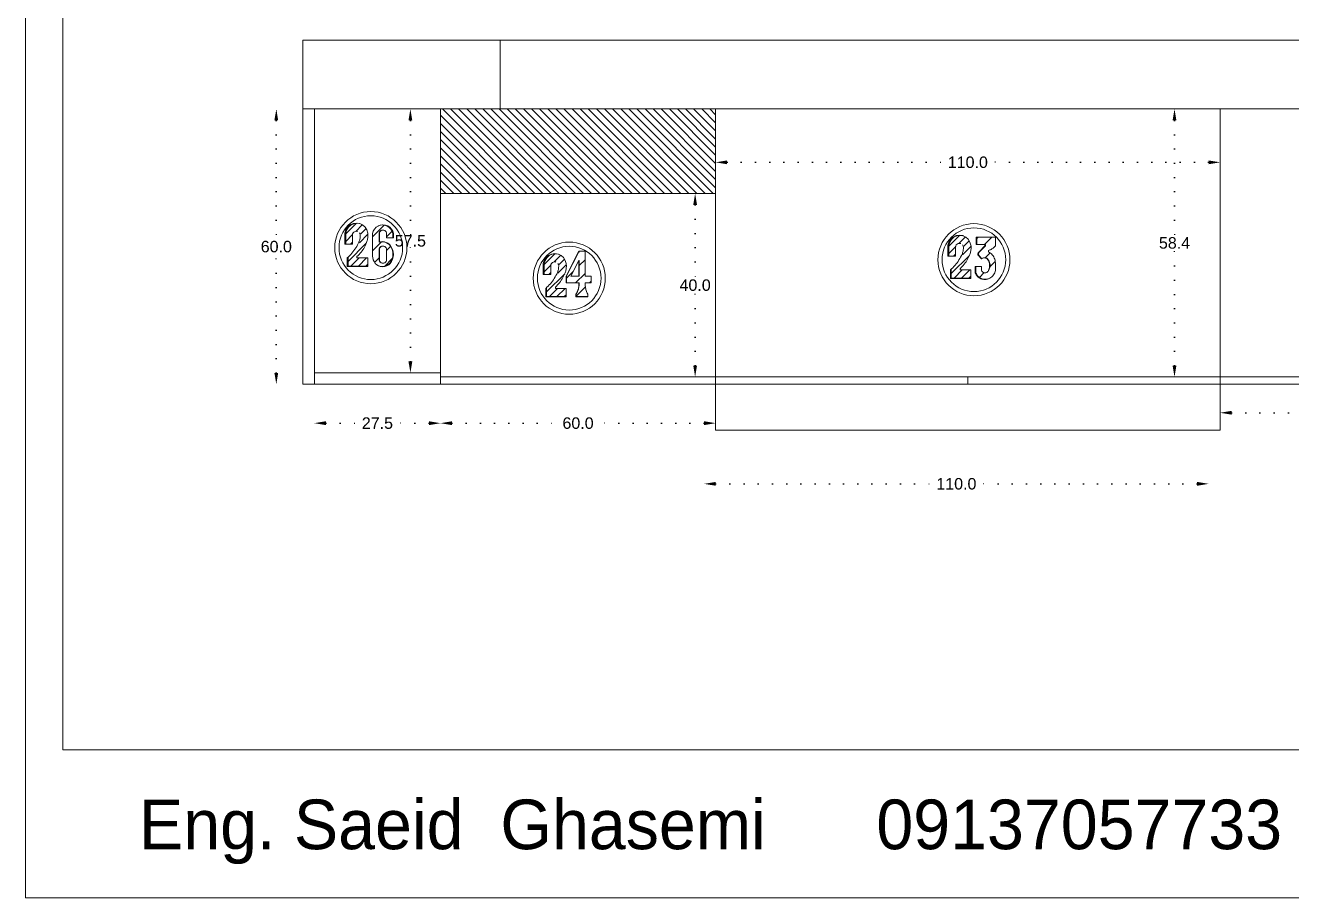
# Model space of a CAD drawing. Header units: inches. Extents: x -1979 to 7680, y -968 to 3127.
# Drawn here: x 5029.3 to 5305.4, y 553.8 to 743.9 of the extents above; entities that cross this region are included whole.
import ezdxf

# ---------------------------------------------------------------- set-up
doc = ezdxf.new("R2010")
doc.units = ezdxf.units.IN
doc.header["$MEASUREMENT"] = 0
doc.linetypes.add('ACAD_ISO07W100', pattern=[3, 0, -3])
doc.styles.get("Standard").update_dxf_attribs({"font": 'arial.ttf'})
doc.dimstyles.new('Copy of Standard', dxfattribs={"dimtxt": 2.5, "dimasz": 2.5, "dimexe": 0.18, "dimexo": 0.0625, "dimgap": 0.09, "dimtad": 0, "dimtih": 1, "dimtoh": 1, "dimdec": 1, "dimzin": 0, "dimdsep": 46, "dimtxsty": 'Standard', "dimcen": 0.09, "dimse1": 1, "dimse2": 1, "dimadec": 0, "dimazin": 0, "dimtfac": 1, "dimtdec": 1, "dimtix": 1, "dimtofl": 0, "dimtmove": 0, "dimatfit": 3, "dimfxl": 1, "dimtolj": 1, "dimtzin": 0, "dimarcsym": 0})

# ---------------------------------------------------------------- blocks, each defined once
blk = doc.blocks.new('*D240')
at = {"color": 0, "linetype": 'ACAD_ISO07W100', "lineweight": -2, "transparency": 16777216}
for p, q in [((5292.32, 659.47), (5316.48, 659.47)), ((5347.32, 659.47), (5323.16, 659.47))]:
    blk.add_line(p, q, dxfattribs=at)
at = {"color": 0, "transparency": 16777216}
for points in [[(5292.32, 659.89), (5292.32, 659.06), (5289.82, 659.47)], [(5347.32, 659.89), (5347.32, 659.06), (5349.82, 659.47)]]:
    blk.add_solid(points, dxfattribs=at)
at = {"layer": 'Defpoints', "color": 0, "transparency": 16777216}
for p in [(5349.82, 665.67), (5289.82, 659.47), (5289.82, 655.67)]:
    blk.add_point(p, dxfattribs=at)
at = {"color": 0, "lineweight": 20, "transparency": 16777216, "insert": (5319.82, 659.47), "char_height": 2.5, "attachment_point": 5}
blk.add_mtext('\\A1;60.0', dxfattribs=at)
blk = doc.blocks.new('*D232')
at = {"color": 0, "linetype": 'ACAD_ISO07W100', "lineweight": -2, "transparency": 16777216}
for p, q in [((5179.82, 643.98), (5228.13, 643.98)), ((5284.82, 643.98), (5236.5, 643.98))]:
    blk.add_line(p, q, dxfattribs=at)
at = {"color": 0, "transparency": 16777216}
for points in [[(5179.82, 644.4), (5179.82, 643.57), (5177.32, 643.98)], [(5284.82, 644.4), (5284.82, 643.57), (5287.32, 643.98)]]:
    blk.add_solid(points, dxfattribs=at)
at = {"layer": 'Defpoints', "color": 0, "transparency": 16777216}
for p in [(5177.32, 670.67), (5287.32, 670.67), (5177.32, 643.98)]:
    blk.add_point(p, dxfattribs=at)
at = {"color": 0, "lineweight": 20, "transparency": 16777216, "insert": (5232.32, 643.98), "char_height": 2.5, "attachment_point": 5}
blk.add_mtext('\\A1;110.0', dxfattribs=at)
blk = doc.blocks.new('*D233')
at = {"color": 0, "linetype": 'ACAD_ISO07W100', "lineweight": -2, "transparency": 16777216}
for p, q in [((5122.32, 657.2), (5146.48, 657.2)), ((5177.32, 657.2), (5153.16, 657.2))]:
    blk.add_line(p, q, dxfattribs=at)
at = {"color": 0, "transparency": 16777216}
for points in [[(5122.32, 657.62), (5122.32, 656.78), (5119.82, 657.2)], [(5177.32, 657.62), (5177.32, 656.78), (5179.82, 657.2)]]:
    blk.add_solid(points, dxfattribs=at)
at = {"layer": 'Defpoints', "color": 0, "transparency": 16777216}
for p in [(5119.82, 670.67), (5179.82, 670.67), (5179.82, 657.2)]:
    blk.add_point(p, dxfattribs=at)
at = {"color": 0, "lineweight": 20, "transparency": 16777216, "insert": (5149.82, 657.2), "char_height": 2.5, "attachment_point": 5}
blk.add_mtext('\\A1;60.0', dxfattribs=at)
blk = doc.blocks.new('*D234')
at = {"color": 0, "linetype": 'ACAD_ISO07W100', "lineweight": -2, "transparency": 16777216}
for p, q in [((5094.82, 657.2), (5102.7, 657.2)), ((5117.32, 657.2), (5109.44, 657.2))]:
    blk.add_line(p, q, dxfattribs=at)
at = {"color": 0, "transparency": 16777216}
for points in [[(5094.82, 657.62), (5094.82, 656.78), (5092.32, 657.2)], [(5117.32, 657.62), (5117.32, 656.78), (5119.82, 657.2)]]:
    blk.add_solid(points, dxfattribs=at)
at = {"layer": 'Defpoints', "color": 0, "transparency": 16777216}
for p in [(5092.32, 668.17), (5119.82, 668.17), (5092.32, 657.2)]:
    blk.add_point(p, dxfattribs=at)
at = {"color": 0, "lineweight": 20, "transparency": 16777216, "insert": (5106.07, 657.2), "char_height": 2.5, "attachment_point": 5}
blk.add_mtext('\\A1;27.5', dxfattribs=at)
blk = doc.blocks.new('*D241')
at = {"color": 0, "linetype": 'ACAD_ISO07W100', "lineweight": -2, "transparency": 16777216}
for p, q in [((5113.26, 723.17), (5113.26, 698.28)), ((5113.26, 670.67), (5113.26, 695.56))]:
    blk.add_line(p, q, dxfattribs=at)
at = {"color": 0, "transparency": 16777216}
for points in [[(5112.84, 723.17), (5113.68, 723.17), (5113.26, 725.67)], [(5112.84, 670.67), (5113.68, 670.67), (5113.26, 668.17)]]:
    blk.add_solid(points, dxfattribs=at)
at = {"layer": 'Defpoints', "color": 0, "transparency": 16777216}
for p in [(5113.26, 725.67), (5119.82, 725.67), (5119.82, 668.17)]:
    blk.add_point(p, dxfattribs=at)
at = {"color": 0, "lineweight": 20, "transparency": 16777216, "insert": (5113.26, 696.92), "char_height": 2.5, "attachment_point": 5}
blk.add_mtext('\\A1;57.5', dxfattribs=at)
blk = doc.blocks.new('*D242')
at = {"color": 0, "linetype": 'ACAD_ISO07W100', "lineweight": -2, "transparency": 16777216}
for p, q in [((5084.02, 723.17), (5084.02, 697.03)), ((5084.02, 668.17), (5084.02, 694.3))]:
    blk.add_line(p, q, dxfattribs=at)
at = {"color": 0, "transparency": 16777216}
for points in [[(5083.6, 723.17), (5084.43, 723.17), (5084.02, 725.67)], [(5083.6, 668.17), (5084.43, 668.17), (5084.02, 665.67)]]:
    blk.add_solid(points, dxfattribs=at)
at = {"layer": 'Defpoints', "color": 0, "transparency": 16777216}
for p in [(5084.02, 725.67), (5092.32, 725.67), (5092.32, 665.67)]:
    blk.add_point(p, dxfattribs=at)
at = {"color": 0, "lineweight": 20, "transparency": 16777216, "insert": (5084.02, 695.67), "char_height": 2.5, "attachment_point": 5}
blk.add_mtext('\\A1;60.0', dxfattribs=at)
blk = doc.blocks.new('*D243')
at = {"color": 0, "linetype": 'ACAD_ISO07W100', "lineweight": -2, "transparency": 16777216}
for p, q in [((5175.35, 704.77), (5175.35, 688.63)), ((5175.35, 669.77), (5175.35, 685.9))]:
    blk.add_line(p, q, dxfattribs=at)
at = {"color": 0, "transparency": 16777216}
for points in [[(5174.94, 704.77), (5175.77, 704.77), (5175.35, 707.27)], [(5174.94, 669.77), (5175.77, 669.77), (5175.35, 667.27)]]:
    blk.add_solid(points, dxfattribs=at)
at = {"layer": 'Defpoints', "color": 0, "transparency": 16777216}
for p in [(5175.35, 707.27), (5179.82, 707.27), (5179.82, 667.27)]:
    blk.add_point(p, dxfattribs=at)
at = {"color": 0, "lineweight": 20, "transparency": 16777216, "insert": (5175.35, 687.27), "char_height": 2.5, "attachment_point": 5}
blk.add_mtext('\\A1;40.0', dxfattribs=at)
blk = doc.blocks.new('*D231')
at = {"color": 0, "linetype": 'ACAD_ISO07W100', "lineweight": -2, "transparency": 16777216}
for p, q in [((5182.32, 714.05), (5230.63, 714.05)), ((5287.32, 714.05), (5239.01, 714.05))]:
    blk.add_line(p, q, dxfattribs=at)
at = {"color": 0, "transparency": 16777216}
for points in [[(5182.32, 714.46), (5182.32, 713.63), (5179.82, 714.05)], [(5287.32, 714.46), (5287.32, 713.63), (5289.82, 714.05)]]:
    blk.add_solid(points, dxfattribs=at)
at = {"layer": 'Defpoints', "color": 0, "transparency": 16777216}
for p in [(5179.82, 725.67), (5289.82, 725.67), (5179.82, 714.05)]:
    blk.add_point(p, dxfattribs=at)
at = {"color": 0, "lineweight": 20, "transparency": 16777216, "insert": (5234.82, 714.05), "char_height": 2.5, "attachment_point": 5}
blk.add_mtext('\\A1;110.0', dxfattribs=at)
blk = doc.blocks.new('*D519')
at = {"color": 0, "linetype": 'ACAD_ISO07W100', "lineweight": -2, "transparency": 16777216}
for p, q in [((5279.89, 723.17), (5279.89, 697.83)), ((5279.89, 669.77), (5279.89, 695.1))]:
    blk.add_line(p, q, dxfattribs=at)
at = {"color": 0, "transparency": 16777216}
for points in [[(5279.47, 723.17), (5280.3, 723.17), (5279.89, 725.67)], [(5279.47, 669.77), (5280.3, 669.77), (5279.89, 667.27)]]:
    blk.add_solid(points, dxfattribs=at)
at = {"layer": 'Defpoints', "color": 0, "transparency": 16777216}
for p in [(5279.89, 725.67), (5289.82, 725.67), (5289.82, 667.27)]:
    blk.add_point(p, dxfattribs=at)
at = {"color": 0, "transparency": 16777216, "insert": (5279.89, 696.47), "char_height": 2.5, "attachment_point": 5}
blk.add_mtext('\\A1;58.4', dxfattribs=at)

msp = doc.modelspace()

# ---------------------------------------------------------------- hatches: boundary and pattern name
at = {"lineweight": 20}
h = msp.add_hatch(dxfattribs=at)
h.set_pattern_fill('ANSI31', color=256, scale=10, angle=90)
h.set_pattern_definition([(135, (5769.6303, -2340.271), (-0.8838835, -0.8838835), [])])
h.paths.add_polyline_path([(5179.82, 707.27), (5179.82, 725.67), (5177.82, 725.67), (5119.82, 725.67), (5119.82, 707.27)])
h = msp.add_hatch(dxfattribs=at)
h.set_pattern_fill('ANSI31', color=256, scale=9.218651)
h.set_pattern_definition([(45, (4463.7412, 1268.9658), (-0.8148213, 0.8148213), [])])
h.paths.add_polyline_path([(5103.97, 693.22), (5101.61, 693.22), (5101.61, 693.5), (5101.85, 693.73), (5102.08, 693.97), (5102.3, 694.22), (5102.51, 694.47), (5102.71, 694.74), (5102.9, 695.01), (5103.08, 695.3), (5103.24, 695.58), (5103.4, 695.88), (5103.54, 696.18), (5103.67, 696.49), (5103.71, 696.61), (5103.78, 696.8), (5103.84, 696.99), (5103.9, 697.19), (5103.94, 697.39), (5103.97, 697.6), (5103.99, 697.8), (5104, 698.01), (5104, 698.21), (5103.99, 698.42), (5103.97, 698.62), (5103.77, 699.32), (5103.38, 699.93), (5102.84, 700.4), (5102.25, 700.68), (5101.63, 700.77), (5100.92, 700.66), (5100.27, 700.36), (5099.73, 699.89), (5099.35, 699.29), (5099.15, 698.6), (5099.16, 697.88), (5099.16, 696.23), (5100.63, 696.23), (5100.63, 698.4), (5100.77, 698.66), (5100.96, 698.85), (5101.2, 698.97), (5101.46, 699.01), (5101.63, 698.98), (5101.73, 698.97), (5101.73, 698.97), (5101.89, 698.94), (5102.12, 698.82), (5102.31, 698.64), (5102.44, 698.4), (5102.49, 698.14), (5102.49, 697.98), (5102.48, 697.81), (5102.46, 697.64), (5102.44, 697.48), (5102.41, 697.31), (5102.37, 697.15), (5102.32, 696.99), (5102.26, 696.83), (5102.2, 696.68), (5102.13, 696.53), (5102.05, 696.35), (5101.89, 696.03), (5101.72, 695.72), (5101.53, 695.41), (5101.34, 695.11), (5101.13, 694.82), (5100.91, 694.54), (5100.69, 694.26), (5100.45, 694), (5100.2, 693.74), (5099.94, 693.49), (5099.67, 693.25), (5099.67, 691.43), (5103.97, 691.43)])
h = msp.add_hatch(dxfattribs=at)
h.set_pattern_fill('ANSI31', color=256, scale=17)
h.set_pattern_definition([(45, (4112.2682, 1583.3156), (-1.502602, 1.502602), [])])
h.paths.add_polyline_path([(5108.74, 695.96), (5108.6, 696.12), (5108.44, 696.26), (5108.27, 696.39), (5108.08, 696.5), (5107.89, 696.59), (5107.69, 696.66), (5107.48, 696.71), (5107.27, 696.74), (5107.06, 696.75), (5106.91, 696.74), (5106.72, 696.71), (5106.51, 696.66), (5106.42, 696.65), (5106.42, 698.5), (5106.45, 698.7), (5106.53, 698.88), (5106.65, 699.04), (5106.8, 699.16), (5106.99, 699.23), (5107.08, 699.27), (5107.28, 699.29), (5107.48, 699.27), (5107.66, 699.19), (5107.82, 699.07), (5107.94, 698.91), (5108.02, 698.72), (5108.04, 698.53), (5108.04, 697.57), (5109.44, 697.57), (5109.44, 698.5), (5109.29, 699.01), (5109.02, 699.47), (5108.65, 699.85), (5108.21, 700.14), (5107.7, 700.32), (5107.18, 700.39), (5107.18, 700.39), (5106.65, 700.32), (5106.2, 700.16), (5105.78, 699.89), (5105.41, 699.5), (5105.14, 699.04), (5104.98, 698.53), (5104.98, 694.07), (5104.98, 693.88), (5105, 693.69), (5105.02, 693.5), (5105.05, 693.32), (5105.08, 693.13), (5105.13, 692.94), (5105.16, 692.83), (5105.34, 692.4), (5105.61, 692.02), (5105.95, 691.71), (5106.29, 691.51), (5106.7, 691.37), (5107.15, 691.33), (5107.61, 691.37), (5108.04, 691.52), (5108.44, 691.75), (5108.56, 691.87), (5108.74, 692.05), (5109.04, 692.49), (5109.26, 692.97), (5109.4, 693.48), (5109.44, 694.01), (5109.4, 694.53), (5109.26, 695.05), (5109.04, 695.53)])
h.paths.add_polyline_path([(5106.45, 695.21), (5106.53, 695.39), (5106.65, 695.55), (5106.8, 695.67), (5106.99, 695.75), (5107.18, 695.77), (5107.28, 695.77), (5107.48, 695.75), (5107.66, 695.67), (5107.82, 695.55), (5107.94, 695.39), (5108.02, 695.2), (5108.04, 695.01), (5108.04, 692.83), (5108.02, 692.63), (5107.94, 692.45), (5107.82, 692.29), (5107.66, 692.17), (5107.48, 692.09), (5107.28, 692.06), (5107.08, 692.09), (5106.99, 692.13), (5106.9, 692.17), (5106.8, 692.2), (5106.65, 692.32), (5106.53, 692.48), (5106.45, 692.66), (5106.42, 692.86), (5106.42, 695.02)], flags=16)
h = msp.add_hatch(dxfattribs=at)
h.set_pattern_fill('ANSI31', color=256, scale=9.218651)
h.set_pattern_definition([(45, (4595.2654, 1266.3318), (-0.8148213, 0.8148213), [])])
h.paths.add_polyline_path([(5235.49, 690.59), (5233.13, 690.59), (5233.13, 690.87), (5233.37, 691.1), (5233.6, 691.33), (5233.83, 691.58), (5234.04, 691.84), (5234.24, 692.11), (5234.42, 692.38), (5234.6, 692.66), (5234.77, 692.95), (5234.92, 693.25), (5235.06, 693.55), (5235.19, 693.85), (5235.23, 693.97), (5235.31, 694.16), (5235.37, 694.36), (5235.42, 694.56), (5235.46, 694.76), (5235.49, 694.96), (5235.51, 695.17), (5235.52, 695.37), (5235.52, 695.58), (5235.51, 695.78), (5235.49, 695.99), (5235.29, 696.68), (5234.9, 697.29), (5234.36, 697.77), (5233.77, 698.04), (5233.15, 698.13), (5232.44, 698.03), (5231.79, 697.73), (5231.25, 697.26), (5230.87, 696.65), (5230.67, 695.96), (5230.68, 695.25), (5230.68, 693.6), (5232.16, 693.6), (5232.16, 695.77), (5232.29, 696.03), (5232.49, 696.21), (5232.72, 696.33), (5232.99, 696.37), (5233.15, 696.35), (5233.25, 696.33), (5233.26, 696.33), (5233.41, 696.31), (5233.65, 696.19), (5233.84, 696), (5233.96, 695.77), (5234.01, 695.51), (5234.01, 695.34), (5234, 695.18), (5233.99, 695.01), (5233.96, 694.84), (5233.93, 694.68), (5233.89, 694.52), (5233.84, 694.36), (5233.79, 694.2), (5233.72, 694.04), (5233.65, 693.89), (5233.58, 693.72), (5233.41, 693.4), (5233.24, 693.09), (5233.06, 692.78), (5232.86, 692.48), (5232.65, 692.19), (5232.44, 691.9), (5232.21, 691.63), (5231.97, 691.36), (5231.72, 691.1), (5231.47, 690.86), (5231.2, 690.62), (5231.2, 688.79), (5235.49, 688.79)])
h = msp.add_hatch(dxfattribs=at)
h.set_pattern_fill('ANSI31', color=256, scale=17)
h.set_pattern_definition([(45, (4205.5335, 1580.5148), (-1.502602, 1.502602), [])])
h.paths.add_polyline_path([(5240.86, 697.72), (5236.76, 697.72), (5236.76, 696.14), (5238.55, 696.14), (5238.64, 696.11), (5238.64, 695.84), (5237.38, 694.56), (5237.3, 694.47), (5237.26, 694.42), (5237.23, 694.37), (5237.21, 694.31), (5237.18, 694.26), (5237.16, 694.2), (5237.15, 694.14), (5237.14, 694.08), (5237.13, 693.96), (5237.13, 693.9), (5237.87, 693.03), (5237.9, 693.06), (5237.99, 693.13), (5238.09, 693.18), (5238.2, 693.22), (5238.31, 693.24), (5238.42, 693.25), (5238.52, 693.25), (5238.64, 693.24), (5238.75, 693.22), (5238.85, 693.18), (5238.96, 693.13), (5239.05, 693.06), (5239.13, 692.98), (5239.27, 692.81), (5239.39, 692.63), (5239.49, 692.43), (5239.57, 692.23), (5239.62, 692.02), (5239.66, 691.8), (5239.67, 691.58), (5239.66, 691.36), (5239.63, 691.14), (5239.57, 690.93), (5239.49, 690.73), (5239.4, 690.53), (5239.33, 690.39), (5239.23, 690.26), (5239.11, 690.15), (5238.97, 690.07), (5238.87, 690.04), (5238.72, 689.99), (5238.55, 689.98), (5238.39, 689.99), (5238.24, 690.04), (5238.1, 690.12), (5237.97, 690.23), (5237.87, 690.36), (5237.8, 690.5), (5237.8, 691.32), (5236.56, 691.32), (5236.56, 689.99), (5236.65, 689.79), (5236.76, 689.59), (5236.89, 689.4), (5237.03, 689.23), (5237.2, 689.08), (5237.38, 688.94), (5237.57, 688.83), (5237.77, 688.73), (5237.98, 688.65), (5238.2, 688.6), (5238.43, 688.57), (5238.65, 688.56), (5238.92, 688.58), (5239.19, 688.64), (5239.45, 688.72), (5239.64, 688.81), (5239.85, 688.93), (5240.06, 689.1), (5240.26, 689.29), (5240.43, 689.5), (5240.58, 689.73), (5240.71, 689.98), (5240.8, 690.24), (5240.86, 690.5), (5240.86, 691.89), (5240.85, 692.16), (5240.81, 692.43), (5240.76, 692.69), (5240.68, 692.95), (5240.58, 693.19), (5240.46, 693.43), (5240.32, 693.66), (5240.15, 693.87), (5239.98, 694.07), (5239.78, 694.26), (5239.57, 694.42), (5239.35, 694.57), (5239.35, 694.84), (5239.5, 694.89), (5239.64, 694.95), (5239.78, 695.01), (5239.92, 695.08), (5240.05, 695.16), (5240.18, 695.24), (5240.31, 695.33), (5240.43, 695.43), (5240.54, 695.53), (5240.65, 695.63), (5240.76, 695.75), (5240.86, 695.86)])
h = msp.add_hatch(dxfattribs=at)
h.set_pattern_fill('ANSI31', color=256, scale=9.218651)
h.set_pattern_definition([(45, (4507.0118, 1262.3163), (-0.8148213, 0.8148213), [])])
h.paths.add_polyline_path([(5147.24, 686.57), (5144.88, 686.57), (5144.88, 686.85), (5145.12, 687.08), (5145.35, 687.32), (5145.57, 687.57), (5145.78, 687.82), (5145.98, 688.09), (5146.17, 688.36), (5146.35, 688.65), (5146.51, 688.93), (5146.67, 689.23), (5146.81, 689.53), (5146.94, 689.84), (5146.98, 689.96), (5147.05, 690.15), (5147.12, 690.34), (5147.17, 690.54), (5147.21, 690.74), (5147.24, 690.95), (5147.26, 691.15), (5147.27, 691.36), (5147.27, 691.56), (5147.26, 691.77), (5147.24, 691.97), (5147.04, 692.67), (5146.65, 693.28), (5146.11, 693.75), (5145.52, 694.03), (5144.9, 694.12), (5144.19, 694.01), (5143.54, 693.71), (5143, 693.24), (5142.62, 692.64), (5142.42, 691.95), (5142.43, 691.23), (5142.43, 689.59), (5143.9, 689.59), (5143.9, 691.75), (5144.04, 692.01), (5144.23, 692.2), (5144.47, 692.32), (5144.73, 692.36), (5144.9, 692.33), (5145, 692.32), (5145, 692.32), (5145.16, 692.29), (5145.4, 692.17), (5145.58, 691.99), (5145.71, 691.76), (5145.76, 691.5), (5145.76, 691.33), (5145.75, 691.16), (5145.73, 690.99), (5145.71, 690.83), (5145.68, 690.66), (5145.64, 690.5), (5145.59, 690.34), (5145.53, 690.18), (5145.47, 690.03), (5145.4, 689.88), (5145.32, 689.7), (5145.16, 689.38), (5144.99, 689.07), (5144.8, 688.76), (5144.61, 688.47), (5144.4, 688.17), (5144.18, 687.89), (5143.96, 687.61), (5143.72, 687.35), (5143.47, 687.09), (5143.21, 686.84), (5142.95, 686.6), (5142.95, 684.78), (5147.24, 684.78)])
h = msp.add_hatch(dxfattribs=at)
h.set_pattern_fill('ANSI31', color=256, scale=17)
h.set_pattern_definition([(45, (4129.9507, 1576.7384), (-1.502602, 1.502602), [])])
h.paths.add_polyline_path([(5151.34, 694.65), (5150.06, 694.65), (5147.3, 689.28), (5147.3, 687.77), (5150.06, 687.77), (5150.06, 687.55), (5150.05, 687.36), (5150.04, 687.16), (5150.02, 686.97), (5149.98, 686.78), (5149.94, 686.59), (5149.89, 686.41), (5149.83, 686.22), (5149.76, 686.04), (5149.69, 685.87), (5149.6, 685.69), (5149.51, 685.53), (5149.4, 685.36), (5149.4, 684.78), (5151.93, 684.78), (5151.93, 685.32), (5151.84, 685.51), (5151.75, 685.7), (5151.67, 685.9), (5151.61, 686.1), (5151.54, 686.3), (5151.49, 686.5), (5151.45, 686.71), (5151.41, 686.91), (5151.38, 687.12), (5151.36, 687.33), (5151.35, 687.54), (5151.34, 687.77), (5152.66, 687.77), (5152.66, 689.27), (5151.34, 689.27)])
h.paths.add_polyline_path([(5150.02, 692.65), (5150.06, 692.62), (5150.06, 689.28), (5150.02, 689.27), (5148.26, 689.27)], flags=16)

# ---------------------------------------------------------------- linework, layer by layer
for p, q in [((5089.82, 740.67), (5553.29, 740.67)), ((5089.82, 740.67), (5089.82, 665.67)), ((5132.82, 725.67), (5132.82, 740.67)), ((5089.82, 725.67), (5533.82, 725.67)), ((5089.82, 725.67), (5132.82, 725.67)), ((5092.32, 725.67), (5092.32, 665.67)), ((5119.82, 665.67), (5119.82, 725.67)), ((5119.82, 665.67), (5119.82, 725.67)), ((5119.82, 665.67), (5119.82, 725.67)), ((5119.82, 665.67), (5119.82, 725.67)), ((5177.82, 725.67), (5267.82, 725.67)), ((5179.82, 725.67), (5179.82, 655.67)), ((5289.82, 655.67), (5289.82, 725.67)), ((5119.82, 667.27), (5119.82, 707.27)), ((5119.82, 707.27), (5179.82, 707.27)), ((5107.08, 699.27), (5107.28, 699.29)), ((5236.64, 697.77), (5236.64, 696.14)), ((5236.64, 696.14), (5236.76, 696.14)), ((5236.76, 697.72), (5236.76, 696.14)), ((5236.76, 696.14), (5238.55, 696.14)), ((5238.55, 696.14), (5238.64, 696.11)), ((5238.64, 696.11), (5238.64, 695.84)), ((5150.06, 694.65), (5151.34, 694.65)), ((5150.02, 689.27), (5150.02, 692.65)), ((5238.87, 690.04), (5238.72, 689.99)), ((5089.82, 665.67), (5092.32, 665.67)), ((5092.32, 668.17), (5119.82, 668.17)), ((5092.32, 665.67), (5119.82, 665.67)), ((5119.82, 667.27), (5179.82, 667.27)), ((5119.82, 665.67), (5179.82, 665.67)), ((5179.82, 667.27), (5289.82, 667.27)), ((5179.82, 665.67), (5289.82, 665.67)), ((5234.82, 667.27), (5234.82, 665.67)), ((5349.82, 667.27), (5289.82, 667.27)), ((5289.82, 665.67), (5349.82, 665.67)), ((5179.82, 655.67), (5289.82, 655.67))]:
    msp.add_line(p, q, dxfattribs=at)
for points in [[(5029.29, 553.8), (6076.35, 553.8), (6076.35, 1294.15), (5029.29, 1294.15)], [(5037.45, 586.05), (6064.59, 586.05), (6064.59, 1253.81), (5037.45, 1253.81)], [(5106.51, 698.53), (5106.54, 698.72), (5106.61, 698.91), (5106.74, 699.07), (5106.9, 699.19), (5107.08, 699.27), (5106.99, 699.23), (5106.8, 699.16), (5106.65, 699.04), (5106.53, 698.88), (5106.45, 698.7), (5106.42, 698.5)], [(5236.76, 697.72), (5240.86, 697.72), (5240.86, 697.77), (5236.64, 697.77)], [(5107.82, 692.29), (5107.66, 692.17), (5107.48, 692.09), (5107.28, 692.06), (5107.08, 692.09), (5106.99, 692.13), (5106.9, 692.17), (5106.8, 692.2), (5106.65, 692.32), (5106.53, 692.48), (5106.45, 692.66), (5106.42, 692.86), (5106.42, 695.02), (5106.45, 695.21), (5106.53, 695.39), (5106.65, 695.55), (5106.8, 695.67), (5106.99, 695.75), (5107.18, 695.77), (5107.28, 695.77), (5107.48, 695.75), (5107.66, 695.67), (5107.82, 695.55), (5107.94, 695.39), (5108.02, 695.2), (5108.04, 695.01), (5108.04, 692.83), (5108.02, 692.63), (5107.94, 692.45)], [(5238.64, 693.24), (5238.52, 693.25), (5238.42, 693.25), (5238.54, 693.24), (5238.65, 693.22), (5238.76, 693.18), (5238.86, 693.13), (5238.95, 693.06), (5239.04, 692.98), (5239.18, 692.81), (5239.3, 692.62), (5239.4, 692.42), (5239.48, 692.22), (5239.54, 692), (5239.57, 691.78), (5239.58, 691.56), (5239.57, 691.34), (5239.54, 691.12), (5239.48, 690.91), (5239.41, 690.7), (5239.31, 690.5), (5239.24, 690.36), (5239.14, 690.23), (5239.01, 690.12), (5238.87, 690.04), (5238.97, 690.07), (5239.11, 690.15), (5239.23, 690.26), (5239.33, 690.39), (5239.4, 690.53), (5239.49, 690.73), (5239.57, 690.93), (5239.63, 691.14), (5239.66, 691.36), (5239.67, 691.58), (5239.66, 691.8), (5239.62, 692.02), (5239.57, 692.23), (5239.49, 692.43), (5239.39, 692.63), (5239.27, 692.81), (5239.13, 692.98), (5239.05, 693.06), (5238.96, 693.13), (5238.85, 693.18), (5238.75, 693.22)], [(5148.26, 689.27), (5150.02, 692.65), (5150.06, 692.62), (5150.06, 689.28), (5150.02, 689.27)]]:
    msp.add_lwpolyline(points, close=True, dxfattribs=at)
for points in [[(5098.97, 696.23), (5098.97, 697.9), (5098.96, 698.62), (5099.16, 699.32), (5099.55, 699.93), (5100.09, 700.4), (5100.75, 700.71), (5101.46, 700.81), (5102.18, 700.71), (5102.25, 700.68), (5102.84, 700.4), (5103.38, 699.93), (5103.77, 699.32), (5103.97, 698.62), (5103.99, 698.42), (5104, 698.21), (5104, 698.01), (5103.99, 697.8), (5103.97, 697.6), (5103.94, 697.39), (5103.9, 697.19), (5103.84, 696.99), (5103.78, 696.8), (5103.71, 696.61), (5103.67, 696.49), (5103.54, 696.18), (5103.4, 695.88), (5103.24, 695.58), (5103.08, 695.3), (5102.9, 695.01), (5102.71, 694.74), (5102.51, 694.47), (5102.3, 694.22), (5102.08, 693.97), (5101.85, 693.73), (5101.61, 693.5), (5101.61, 693.22), (5103.97, 693.22), (5103.97, 691.43), (5103.97, 691.38), (5099.49, 691.38)], [(5098.97, 696.23), (5099.16, 696.23), (5100.63, 696.23), (5100.63, 698.35), (5100.65, 698.43), (5100.77, 698.66), (5100.96, 698.85), (5101.2, 698.97), (5101.47, 699.01), (5101.63, 698.98), (5101.73, 698.97), (5101.73, 698.97)], [(5099.16, 696.23), (5099.16, 697.88), (5099.15, 698.6), (5099.35, 699.29), (5099.73, 699.89), (5100.27, 700.36), (5100.92, 700.66), (5101.63, 700.77), (5102.25, 700.68)], [(5105.08, 693.13), (5105.05, 693.32), (5105.02, 693.5), (5105, 693.69), (5104.98, 693.88), (5104.98, 694.07), (5104.98, 698.53), (5105.14, 699.04), (5105.41, 699.5), (5105.78, 699.89), (5106.2, 700.16), (5106.23, 700.19), (5106.74, 700.37), (5107.27, 700.43), (5107.28, 700.43), (5107.81, 700.37), (5108.31, 700.19), (5108.76, 699.89)], [(5106.2, 700.16), (5106.65, 700.32), (5107.18, 700.39), (5107.18, 700.39), (5107.7, 700.32), (5108.21, 700.14), (5108.65, 699.85), (5109.02, 699.47), (5109.29, 699.01), (5109.44, 698.5), (5109.44, 697.57)], [(5107.28, 699.29), (5107.48, 699.27), (5107.66, 699.19), (5107.82, 699.07), (5107.94, 698.91), (5108.02, 698.72), (5108.04, 698.53), (5108.04, 697.57), (5109.44, 697.57), (5109.56, 697.57), (5109.56, 698.53), (5109.4, 699.04), (5109.13, 699.5), (5108.76, 699.89)], [(5102.16, 698.66), (5102.28, 698.43), (5102.33, 698.16), (5102.33, 697.99), (5102.32, 697.83), (5102.31, 697.66), (5102.28, 697.49), (5102.25, 697.32), (5102.21, 697.16), (5102.16, 697), (5102.1, 696.84), (5102.04, 696.68), (5101.97, 696.53), (5101.89, 696.35), (5101.73, 696.03), (5101.55, 695.72), (5101.37, 695.41), (5101.17, 695.1), (5100.96, 694.81), (5100.74, 694.52), (5100.51, 694.24), (5100.27, 693.97), (5100.02, 693.71), (5099.76, 693.46), (5099.49, 693.22), (5099.49, 691.38), (5099.67, 691.43), (5103.97, 691.43)], [(5106.29, 691.51), (5106.7, 691.37), (5107.15, 691.33), (5107.61, 691.37), (5108.04, 691.52), (5108.44, 691.75), (5108.56, 691.87), (5108.74, 692.05), (5109.04, 692.49), (5109.26, 692.97), (5109.4, 693.48), (5109.44, 694.01), (5109.4, 694.53), (5109.26, 695.05), (5109.04, 695.53), (5108.74, 695.96), (5108.6, 696.12), (5108.44, 696.26), (5108.27, 696.39), (5108.08, 696.5), (5107.89, 696.59), (5107.69, 696.66), (5107.48, 696.71), (5107.27, 696.74), (5107.06, 696.75), (5106.91, 696.74)], [(5106.51, 696.66), (5106.42, 696.65), (5106.42, 698.5)], [(5108.67, 691.83), (5108.85, 692.01), (5109.16, 692.45), (5109.38, 692.94), (5109.52, 693.46), (5109.56, 693.99), (5109.52, 694.52), (5109.38, 695.04), (5109.16, 695.52), (5108.85, 695.96), (5108.71, 696.12), (5108.55, 696.27), (5108.37, 696.4), (5108.19, 696.51), (5107.99, 696.6), (5107.79, 696.67), (5107.58, 696.72), (5107.37, 696.75), (5107.15, 696.76), (5106.93, 696.75), (5106.91, 696.74), (5106.72, 696.71), (5106.51, 696.66), (5106.51, 698.53)], [(5230.49, 693.6), (5230.49, 695.26), (5230.48, 695.99), (5230.68, 696.68), (5231.07, 697.29), (5231.61, 697.77), (5232.27, 698.07), (5232.99, 698.18), (5233.7, 698.07), (5233.77, 698.04), (5234.36, 697.77), (5234.9, 697.29), (5235.29, 696.68), (5235.49, 695.99), (5235.51, 695.78), (5235.52, 695.58), (5235.52, 695.37), (5235.51, 695.17), (5235.49, 694.96), (5235.46, 694.76), (5235.42, 694.56), (5235.37, 694.36), (5235.31, 694.16), (5235.23, 693.97), (5235.19, 693.85), (5235.06, 693.55), (5234.92, 693.25), (5234.77, 692.95), (5234.6, 692.66), (5234.42, 692.38), (5234.24, 692.11), (5234.04, 691.84), (5233.83, 691.58), (5233.6, 691.33), (5233.37, 691.1), (5233.13, 690.87), (5233.13, 690.59), (5235.49, 690.59), (5235.49, 688.79), (5235.49, 688.75), (5231.02, 688.75)], [(5230.49, 693.6), (5230.68, 693.6), (5232.16, 693.6), (5232.16, 695.72), (5232.17, 695.79), (5232.3, 696.03), (5232.49, 696.22), (5232.73, 696.34), (5232.99, 696.38), (5233.15, 696.35), (5233.25, 696.34), (5233.26, 696.33)], [(5230.68, 693.6), (5230.68, 695.25), (5230.67, 695.96), (5230.87, 696.65), (5231.25, 697.26), (5231.79, 697.73), (5232.44, 698.03), (5233.15, 698.13), (5233.77, 698.04)], [(5233.68, 696.03), (5233.81, 695.79), (5233.85, 695.53), (5233.85, 695.36), (5233.85, 695.19), (5233.83, 695.02), (5233.81, 694.86), (5233.77, 694.69), (5233.73, 694.53), (5233.68, 694.36), (5233.63, 694.21), (5233.57, 694.05), (5233.49, 693.9), (5233.42, 693.72), (5233.25, 693.4), (5233.08, 693.08), (5232.89, 692.77), (5232.69, 692.47), (5232.49, 692.17), (5232.27, 691.89), (5232.04, 691.61), (5231.8, 691.34), (5231.54, 691.08), (5231.28, 690.83), (5231.02, 690.59), (5231.02, 688.75), (5231.2, 688.79), (5235.49, 688.79)], [(5238.55, 696.14), (5238.55, 695.86), (5238.64, 695.84), (5237.38, 694.56), (5237.3, 694.47), (5237.26, 694.42), (5237.23, 694.37), (5237.21, 694.31), (5237.18, 694.26), (5237.16, 694.2), (5237.15, 694.14), (5237.14, 694.08), (5237.13, 693.96), (5237.13, 693.9), (5237.87, 693.03)], [(5240.06, 689.1), (5240.26, 689.29), (5240.43, 689.5), (5240.58, 689.73), (5240.71, 689.98), (5240.8, 690.24), (5240.86, 690.5), (5240.86, 691.89), (5240.85, 692.16), (5240.81, 692.43), (5240.76, 692.69), (5240.68, 692.95), (5240.58, 693.19), (5240.46, 693.43), (5240.32, 693.66), (5240.15, 693.87), (5239.98, 694.07), (5239.78, 694.26), (5239.57, 694.42), (5239.35, 694.57), (5239.35, 694.84), (5239.5, 694.89), (5239.64, 694.95), (5239.78, 695.01), (5239.92, 695.08), (5240.05, 695.16), (5240.18, 695.24), (5240.31, 695.33), (5240.43, 695.43), (5240.54, 695.53), (5240.65, 695.63), (5240.76, 695.75), (5240.86, 695.86), (5240.86, 697.72)], [(5099.49, 693.22), (5099.67, 693.25), (5099.67, 691.43)], [(5106.9, 692.17), (5106.74, 692.29), (5106.61, 692.45), (5106.54, 692.63), (5106.51, 692.83), (5106.51, 695.01), (5106.54, 695.2), (5106.61, 695.39), (5106.74, 695.55), (5106.9, 695.67), (5107.08, 695.75), (5107.28, 695.77)], [(5142.24, 689.59), (5142.24, 691.25), (5142.23, 691.97), (5142.43, 692.67), (5142.82, 693.28), (5143.36, 693.75), (5144.02, 694.06), (5144.73, 694.16), (5145.45, 694.06), (5145.52, 694.03), (5146.11, 693.75), (5146.65, 693.28), (5147.04, 692.67), (5147.24, 691.97), (5147.26, 691.77), (5147.27, 691.56), (5147.27, 691.36), (5147.26, 691.15), (5147.24, 690.95), (5147.21, 690.74), (5147.17, 690.54), (5147.12, 690.34), (5147.05, 690.15), (5146.98, 689.96), (5146.94, 689.84), (5146.81, 689.53), (5146.67, 689.23), (5146.51, 688.93), (5146.35, 688.65), (5146.17, 688.36), (5145.98, 688.09), (5145.78, 687.82), (5145.57, 687.57), (5145.35, 687.32), (5145.12, 687.08), (5144.88, 686.85), (5144.88, 686.57), (5147.24, 686.57), (5147.24, 684.78), (5147.24, 684.73), (5142.76, 684.73)], [(5142.43, 689.59), (5142.43, 691.23), (5142.42, 691.95), (5142.62, 692.64), (5143, 693.24), (5143.54, 693.71), (5144.19, 694.01), (5144.9, 694.12), (5145.52, 694.03)], [(5147.24, 687.75), (5147.24, 689.27), (5150.02, 694.7)], [(5151.34, 687.75), (5152.66, 687.75), (5152.66, 687.77), (5152.66, 689.27), (5151.34, 689.27), (5151.34, 694.65), (5151.34, 694.7), (5150.02, 694.7), (5150.06, 694.65), (5147.3, 689.28), (5147.3, 687.77)], [(5238.55, 695.86), (5237.27, 694.57), (5237.19, 694.48), (5237.15, 694.43), (5237.12, 694.38), (5237.1, 694.32), (5237.07, 694.27), (5237.05, 694.21), (5237.04, 694.15), (5237.02, 694.09), (5237.01, 693.97), (5237.01, 693.91), (5237.81, 692.98), (5237.87, 693.03), (5237.9, 693.06), (5237.99, 693.13), (5238.09, 693.18), (5238.2, 693.22), (5238.31, 693.24), (5238.42, 693.25)], [(5108.67, 691.83), (5108.54, 691.71), (5108.15, 691.48), (5107.71, 691.33), (5107.25, 691.28), (5106.79, 691.33), (5106.35, 691.48), (5106.29, 691.51), (5105.95, 691.71), (5105.61, 692.02), (5105.34, 692.4), (5105.16, 692.83), (5105.13, 692.94), (5105.08, 693.13)], [(5142.24, 689.59), (5142.43, 689.59), (5143.9, 689.59), (5143.9, 691.7), (5143.92, 691.78), (5144.04, 692.01), (5144.23, 692.2), (5144.47, 692.32), (5144.74, 692.36), (5144.9, 692.33), (5145, 692.32), (5145, 692.32)], [(5145.43, 692.01), (5145.55, 691.78), (5145.6, 691.51), (5145.6, 691.35), (5145.59, 691.18), (5145.58, 691.01), (5145.55, 690.84), (5145.52, 690.68), (5145.48, 690.51), (5145.43, 690.35), (5145.38, 690.19), (5145.31, 690.03), (5145.24, 689.88), (5145.16, 689.71), (5145, 689.38), (5144.82, 689.07), (5144.64, 688.76), (5144.44, 688.45), (5144.23, 688.16), (5144.01, 687.87), (5143.78, 687.59), (5143.54, 687.32), (5143.29, 687.06), (5143.03, 686.81), (5142.76, 686.57), (5142.76, 684.73), (5142.95, 684.78), (5147.24, 684.78)], [(5231.02, 690.59), (5231.2, 690.62), (5231.2, 688.79)], [(5238.72, 689.99), (5238.55, 689.98), (5238.39, 689.99), (5238.24, 690.04), (5238.1, 690.12), (5237.97, 690.23), (5237.87, 690.36), (5237.8, 690.5), (5237.8, 691.32), (5236.56, 691.32), (5236.44, 691.32), (5236.44, 689.96), (5236.53, 689.75), (5236.64, 689.55), (5236.77, 689.37), (5236.92, 689.19), (5237.09, 689.04), (5237.27, 688.9), (5237.46, 688.78), (5237.67, 688.68), (5237.88, 688.61), (5238.1, 688.55), (5238.33, 688.52), (5238.55, 688.51), (5238.83, 688.54), (5239.1, 688.59), (5239.36, 688.68), (5239.61, 688.79), (5239.64, 688.81), (5239.85, 688.93), (5240.06, 689.1)], [(5236.56, 691.32), (5236.56, 689.99), (5236.65, 689.79), (5236.76, 689.59), (5236.89, 689.4), (5237.03, 689.23), (5237.2, 689.08), (5237.38, 688.94), (5237.57, 688.83), (5237.77, 688.73), (5237.98, 688.65), (5238.2, 688.6), (5238.43, 688.57), (5238.65, 688.56), (5238.92, 688.58), (5239.19, 688.64), (5239.45, 688.72), (5239.64, 688.81)], [(5150.02, 687.75), (5147.24, 687.75), (5147.3, 687.77), (5150.06, 687.77)], [(5152.66, 687.77), (5151.36, 687.77), (5151.34, 687.75), (5151.35, 687.54), (5151.36, 687.33), (5151.38, 687.12), (5151.41, 686.91), (5151.45, 686.71), (5151.49, 686.5), (5151.54, 686.3), (5151.61, 686.1), (5151.67, 685.9), (5151.75, 685.7), (5151.84, 685.51), (5151.93, 685.32), (5151.93, 684.78), (5151.93, 684.73), (5149.36, 684.73), (5149.36, 685.32), (5149.47, 685.48), (5149.56, 685.65), (5149.65, 685.83), (5149.72, 686.01), (5149.79, 686.19), (5149.85, 686.37), (5149.91, 686.56), (5149.95, 686.75), (5149.98, 686.94), (5150, 687.14), (5150.02, 687.33), (5150.02, 687.53)], [(5150.02, 687.53), (5150.02, 687.75), (5150.06, 687.77), (5150.06, 687.55), (5150.05, 687.36), (5150.04, 687.16), (5150.02, 686.97), (5149.98, 686.78), (5149.94, 686.59), (5149.89, 686.41), (5149.83, 686.22), (5149.76, 686.04), (5149.69, 685.87), (5149.6, 685.69), (5149.51, 685.53), (5149.4, 685.36), (5149.4, 684.78)], [(5142.76, 686.57), (5142.95, 686.6), (5142.95, 684.78)], [(5149.36, 684.73), (5149.4, 684.78), (5151.93, 684.78)]]:
    msp.add_lwpolyline(points, dxfattribs=at)
for centre, radius in [((5104.63, 695.45), 7.86), ((5104.63, 695.45), 6.94), ((5236.15, 692.82), 7.86), ((5236.15, 692.82), 6.94), ((5147.9, 688.8), 7.86), ((5147.9, 688.8), 6.94)]:
    msp.add_circle(centre, radius, dxfattribs=at)

# ---------------------------------------------------------------- texts
at = {"lineweight": 20, "insert": (5010.82, 575.18), "char_height": 10.816, "attachment_point": 1}
msp.add_mtext_dynamic_manual_height_columns('{\\fPlantagenet Cherokee|b0|i0|c0|p18;^IEng. Saeid  Ghasemi      09137057733}', width=477.7561, gutter_width=53.43, heights=[0], dxfattribs=at)

# ---------------------------------------------------------------- dimensions: what is measured, and where the dimension line sits
at = {"lineweight": 20}
for base, p1, p2, picture, middle in [((5084.02, 725.67), (5092.32, 665.67), (5092.32, 725.67), '*D242', (5084.02, 695.67)), ((5175.35, 707.27), (5179.82, 667.27), (5179.82, 707.27), '*D243', (5175.35, 687.27))]:
    dim = msp.add_linear_dim(base=base, p1=p1, p2=p2, angle=90, dimstyle='Copy of Standard', dxfattribs=at)
    dim.commit()
    dim.dimension.update_dxf_attribs({"geometry": picture, "text_midpoint": middle})
dim = msp.add_linear_dim(base=(5113.26, 725.67), p1=(5119.82, 668.17), p2=(5119.82, 725.67), angle=90, dimstyle='Copy of Standard', dxfattribs=at)
dim.commit()
dim.dimension.update_dxf_attribs({"geometry": '*D241', "text_midpoint": (5113.26, 696.92), "dimtype": 160})
for base, p1, p2, picture, middle in [((5179.82, 714.05), (5289.82, 725.67), (5179.82, 725.67), '*D231', (5234.82, 714.05)), ((5177.32, 643.98), (5287.32, 670.67), (5177.32, 670.67), '*D232', (5232.32, 643.98)), ((5289.82, 659.47), (5349.82, 665.67), (5289.82, 655.67), '*D240', (5319.82, 659.47))]:
    dim = msp.add_linear_dim(base=base, p1=p1, p2=p2, dimstyle='Copy of Standard', dxfattribs=at)
    dim.commit()
    dim.dimension.update_dxf_attribs({"geometry": picture, "text_midpoint": middle, "dimtype": 160})
dim = msp.add_linear_dim(base=(5279.89, 725.67), p1=(5289.82, 667.27), p2=(5289.82, 725.67), angle=90, dimstyle='Copy of Standard')
dim.commit()
dim.dimension.update_dxf_attribs({"geometry": '*D519', "text_midpoint": (5279.89, 696.47)})
for base, p1, p2, picture, middle in [((5179.82, 657.2), (5119.82, 670.67), (5179.82, 670.67), '*D233', (5149.82, 657.2)), ((5092.32, 657.2), (5119.82, 668.17), (5092.32, 668.17), '*D234', (5106.07, 657.2))]:
    dim = msp.add_linear_dim(base=base, p1=p1, p2=p2, dimstyle='Copy of Standard', dxfattribs=at)
    dim.commit()
    dim.dimension.update_dxf_attribs({"geometry": picture, "text_midpoint": middle})

doc.saveas('drawing.dxf')
